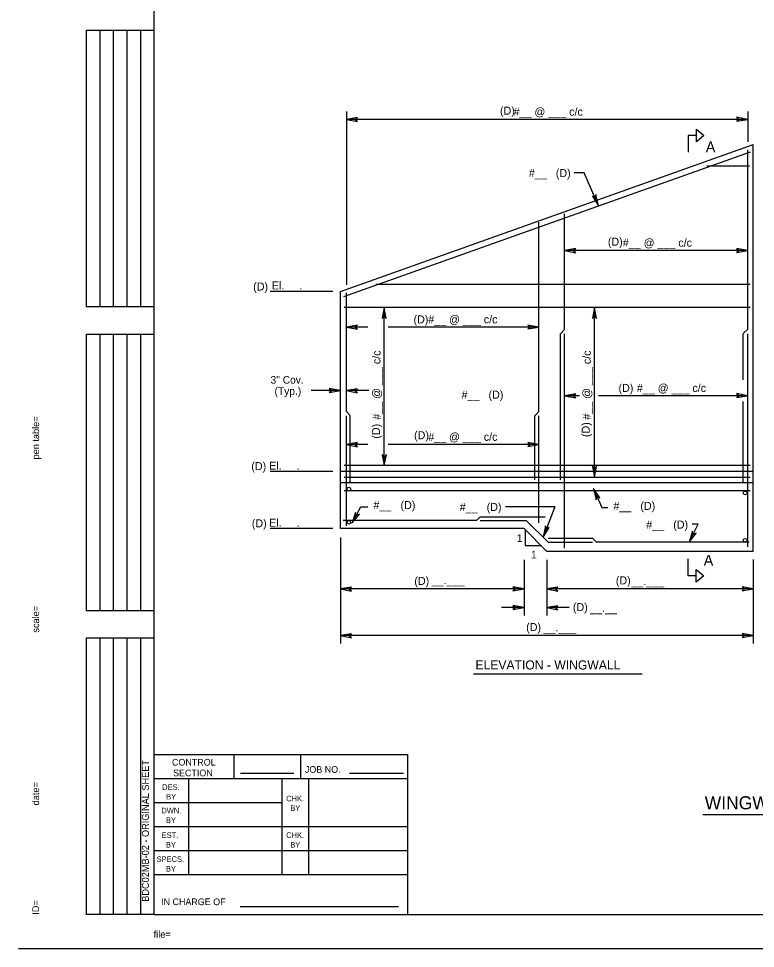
# Model space of a CAD drawing. Extents: x 499999.87 to 500002.82, y 499999.96 to 500001.79.
# Drawn here: x 499999.866 to 500000.772, y 499999.958 to 500001.101 of the extents above; entities that cross this region are included whole.
import ezdxf

# ---------------------------------------------------------------- set-up
doc = ezdxf.new("R2010")
doc.units = 0
for name, color, linetype in [('1', 7, 'Continuous'), ('2', 7, 'Continuous'), ('39', 7, 'Continuous')]:
    doc.layers.add(name, color=color, linetype=linetype)

msp = doc.modelspace()

# ---------------------------------------------------------------- linework, layer by layer
at = {"layer": '1'}
for p, q in [((500000.0331, 500000), (500000.0331, 500001.75)), ((499999.9501, 500000.747), (499999.9501, 500001.0873)), ((499999.9501, 500001.0873), (500000.0331, 500001.0873)), ((499999.9669, 500000.747), (499999.9669, 500001.0873)), ((499999.9833, 500000.747), (499999.9833, 500001.0873)), ((500000, 500000.747), (500000, 500001.0873)), ((500000.0167, 500000.747), (500000.0167, 500001.0873)), ((500000.2694, 500000.9872), (500000.2694, 500000.774)), ((500000.7628, 500000.9872), (500000.7628, 500000.9498)), ((500000.0331, 500000.747), (499999.9501, 500000.747)), ((499999.9501, 500000.3734), (499999.9501, 500000.7136)), ((499999.9501, 500000.7136), (500000.0331, 500000.7136)), ((499999.9669, 500000.3734), (499999.9669, 500000.7136)), ((499999.9833, 500000.3734), (499999.9833, 500000.7136)), ((500000, 500000.3734), (500000, 500000.7136)), ((500000.0167, 500000.3734), (500000.0167, 500000.7136)), ((500000.5259, 500000.5013), (500000.5112, 500000.4639)), ((500000.4892, 500000.4724), (500000.4892, 500000.4531)), ((500000.2621, 500000.4636), (500000.2621, 500000.333)), ((500000.4879, 500000.436), (500000.4879, 500000.3675)), ((500000.5157, 500000.436), (500000.5157, 500000.3675)), ((500000.7697, 500000.4364), (500000.7697, 500000.333)), ((500000.0331, 500000.3734), (499999.9501, 500000.3734)), ((499999.9501, 500000), (499999.9501, 500000.3402)), ((499999.9501, 500000.3402), (500000.0331, 500000.3402)), ((499999.9669, 500000), (499999.9669, 500000.3402)), ((499999.9833, 500000), (499999.9833, 500000.3402)), ((500000, 500000), (500000, 500000.3402)), ((500000.0167, 500000), (500000.0167, 500000.3402)), ((500000.0331, 500000), (499999.9501, 500000)), ((500000.0331, 500000), (500002.7831, 500000)), ((499999.8665, 499999.9583), (500002.8248, 499999.9583))]:
    msp.add_line(p, q, dxfattribs=at)
for points in [[(500000.2694, 500000.9774), (500000.2831, 500000.9747), (500000.2795, 500000.9774), (500000.2831, 500000.9797)], [(500000.7628, 500000.9774), (500000.749, 500000.98), (500000.7526, 500000.9774), (500000.749, 500000.9751)], [(500000.6998, 500000.9498), (500000.6998, 500000.9656), (500000.709, 500000.9577)], [(500000.5794, 500000.8714), (500000.5761, 500000.8852), (500000.5755, 500000.8806), (500000.5719, 500000.8832)], [(500000.5377, 500000.8163), (500000.5515, 500000.8136), (500000.5479, 500000.8163), (500000.5515, 500000.8186)], [(500000.7628, 500000.8163), (500000.749, 500000.8189), (500000.7526, 500000.8163), (500000.749, 500000.814)], [(500000.3159, 500000.7464), (500000.3133, 500000.7326), (500000.3159, 500000.7362), (500000.3182, 500000.7326)], [(500000.5745, 500000.7464), (500000.5719, 500000.7326), (500000.5745, 500000.7362), (500000.5768, 500000.7326)], [(500000.2694, 500000.7221), (500000.2831, 500000.7195), (500000.2795, 500000.7221), (500000.2831, 500000.7244)], [(500000.5062, 500000.7221), (500000.4925, 500000.7247), (500000.4961, 500000.7221), (500000.4925, 500000.7198)], [(500000.5062, 500000.7221), (500000.4925, 500000.7247), (500000.4961, 500000.7221), (500000.4925, 500000.7198)], [(500000.2621, 500000.644), (500000.2484, 500000.6467), (500000.252, 500000.644), (500000.2484, 500000.6417)], [(500000.2694, 500000.644), (500000.2831, 500000.6414), (500000.2795, 500000.644), (500000.2831, 500000.6463)], [(500000.5377, 500000.6378), (500000.5515, 500000.6352), (500000.5479, 500000.6378), (500000.5515, 500000.6401)], [(500000.7628, 500000.6378), (500000.749, 500000.6404), (500000.7526, 500000.6378), (500000.749, 500000.6355)], [(500000.2694, 500000.5889), (500000.269, 500000.5889), (500000.269, 500000.5889), (500000.269, 500000.5886)], [(500000.2694, 500000.5778), (500000.2831, 500000.5751), (500000.2795, 500000.5778), (500000.2831, 500000.5801)], [(500000.5062, 500000.5778), (500000.4925, 500000.5804), (500000.4961, 500000.5778), (500000.4925, 500000.5755)], [(500000.3159, 500000.5518), (500000.3186, 500000.5656), (500000.3159, 500000.562), (500000.3136, 500000.5656)], [(500000.5745, 500000.5374), (500000.5771, 500000.5512), (500000.5745, 500000.5476), (500000.5722, 500000.5512)], [(500000.5732, 500000.5236), (500000.5764, 500000.5098), (500000.5774, 500000.5144), (500000.581, 500000.5121)], [(500000.2766, 500000.4813), (500000.2854, 500000.4921), (500000.2812, 500000.4902), (500000.2808, 500000.4944)], [(500000.5112, 500000.4639), (500000.5187, 500000.4757), (500000.5151, 500000.4734), (500000.5141, 500000.4777)], [(500000.6909, 500000.4577), (500000.6995, 500000.4688), (500000.6955, 500000.4669), (500000.6949, 500000.4711)], [(500000.6995, 500000.4085), (500000.6995, 500000.4242), (500000.709, 500000.4163)], [(500000.2621, 500000.4003), (500000.2759, 500000.3976), (500000.2723, 500000.4003), (500000.2759, 500000.4026)], [(500000.4879, 500000.4003), (500000.4741, 500000.4029), (500000.4777, 500000.4003), (500000.4741, 500000.398)], [(500000.5157, 500000.4003), (500000.5295, 500000.3976), (500000.5259, 500000.4003), (500000.5295, 500000.4026)], [(500000.7697, 500000.4003), (500000.7559, 500000.4029), (500000.7595, 500000.4003), (500000.7559, 500000.398)], [(500000.4879, 500000.3773), (500000.4741, 500000.3799), (500000.4777, 500000.3773), (500000.4741, 500000.375)], [(500000.5157, 500000.3773), (500000.5295, 500000.3747), (500000.5259, 500000.3773), (500000.5295, 500000.3796)], [(500000.2621, 500000.3428), (500000.2759, 500000.3402), (500000.2723, 500000.3428), (500000.2759, 500000.3451)], [(500000.7697, 500000.3428), (500000.7559, 500000.3455), (500000.7595, 500000.3428), (500000.7559, 500000.3406)]]:
    msp.add_lwpolyline(points, close=True, dxfattribs=at)
for points in [[(500000.6998, 500000.9577), (500000.6896, 500000.9577), (500000.6896, 500000.937)], [(500000.6995, 500000.4163), (500000.6896, 500000.4163), (500000.6896, 500000.4373)]]:
    msp.add_lwpolyline(points, dxfattribs=at)
at = {"layer": '2'}
for p, q in [((500000.7628, 500000.9774), (500000.2694, 500000.9774)), ((500000.2621, 500000.7657), (500000.7697, 500000.9465)), ((500000.7697, 500000.4462), (500000.7697, 500000.9465)), ((500000.2664, 500000.7598), (500000.7661, 500000.9377)), ((500000.7628, 500000.7195), (500000.7628, 500000.94)), ((500000.7651, 500000.9199), (500000.7126, 500000.9199)), ((500000.5377, 500000.7195), (500000.5377, 500000.8612)), ((500000.5062, 500000.6184), (500000.5062, 500000.851)), ((500000.7628, 500000.8163), (500000.5377, 500000.8163)), ((500000.7657, 500000.7746), (500000.3058, 500000.7746)), ((500000.253, 500000.7657), (500000.1759, 500000.7657)), ((500000.2621, 500000.4744), (500000.2621, 500000.7657)), ((500000.2694, 500000.6184), (500000.2694, 500000.7641)), ((500000.7657, 500000.7464), (500000.2667, 500000.7464)), ((500000.3159, 500000.5518), (500000.3159, 500000.7464)), ((500000.5745, 500000.5374), (500000.5745, 500000.7464)), ((500000.2959, 500000.7221), (500000.2694, 500000.7221)), ((500000.5062, 500000.7221), (500000.3209, 500000.7221)), ((500000.5325, 500000.7139), (500000.5377, 500000.7192)), ((500000.7572, 500000.7142), (500000.7628, 500000.7195)), ((500000.5325, 500000.5344), (500000.5325, 500000.7139)), ((500000.5377, 500000.4505), (500000.5377, 500000.7139)), ((500000.7572, 500000.6572), (500000.7572, 500000.7139)), ((500000.7628, 500000.4521), (500000.7628, 500000.7139)), ((500000.2621, 500000.644), (500000.226, 500000.644)), ((500000.2969, 500000.644), (500000.2694, 500000.644)), ((500000.5561, 500000.6378), (500000.5377, 500000.6378)), ((500000.7628, 500000.6378), (500000.5794, 500000.6378)), ((500000.7572, 500000.5312), (500000.7572, 500000.6306)), ((500000.2743, 500000.6135), (500000.2694, 500000.6184)), ((500000.5013, 500000.6132), (500000.5062, 500000.6184)), ((500000.2694, 500000.4777), (500000.2694, 500000.6132)), ((500000.2743, 500000.5302), (500000.2743, 500000.6132)), ((500000.5013, 500000.5344), (500000.5013, 500000.6132)), ((500000.5062, 500000.4813), (500000.5062, 500000.6132)), ((500000.2959, 500000.5778), (500000.2694, 500000.5778)), ((500000.5062, 500000.5778), (500000.3209, 500000.5778)), ((500000.7657, 500000.5518), (500000.2667, 500000.5518)), ((500000.253, 500000.5446), (500000.1759, 500000.5446)), ((500000.7697, 500000.5446), (500000.2621, 500000.5446)), ((500000.7657, 500000.5374), (500000.2667, 500000.5374)), ((500000.7697, 500000.5308), (500000.2621, 500000.5308)), ((500000.5732, 500000.5236), (500000.5837, 500000.5003)), ((500000.7657, 500000.5207), (500000.2667, 500000.5207)), ((500000.2766, 500000.4813), (500000.2871, 500000.5013)), ((500000.2871, 500000.5013), (500000.2959, 500000.5013)), ((500000.5259, 500000.5013), (500000.4652, 500000.5013)), ((500000.5837, 500000.5003), (500000.5909, 500000.5003)), ((500000.4295, 500000.4843), (500000.4341, 500000.4888)), ((500000.4341, 500000.4888), (500000.5138, 500000.4888)), ((500000.4295, 500000.4843), (500000.2654, 500000.4843)), ((500000.4341, 500000.4843), (500000.4905, 500000.4843)), ((500000.5174, 500000.4577), (500000.4905, 500000.4843)), ((500000.6909, 500000.4577), (500000.7018, 500000.4797)), ((500000.7018, 500000.4797), (500000.6946, 500000.4797)), ((500000.253, 500000.4744), (500000.1759, 500000.4744)), ((500000.253, 500000.4744), (500000.1759, 500000.4744)), ((500000.4879, 500000.4744), (500000.2621, 500000.4744)), ((500000.5157, 500000.4462), (500000.4879, 500000.4744)), ((500000.5174, 500000.4626), (500000.5722, 500000.4626)), ((500000.5174, 500000.4577), (500000.5722, 500000.4577)), ((500000.5771, 500000.4577), (500000.5722, 500000.4626)), ((500000.7648, 500000.4577), (500000.5771, 500000.4577)), ((500000.5089, 500000.4531), (500000.4892, 500000.4531)), ((500000.7697, 500000.4462), (500000.5157, 500000.4462)), ((500000.4879, 500000.4003), (500000.2621, 500000.4003)), ((500000.7697, 500000.4003), (500000.5157, 500000.4003)), ((500000.4879, 500000.3773), (500000.4603, 500000.3773)), ((500000.5433, 500000.3773), (500000.5157, 500000.3773)), ((500000.7697, 500000.3428), (500000.2621, 500000.3428)), ((500000.6332, 500000.2953), (500000.4259, 500000.2953)), ((500001.1056, 500000.1224), (500000.7077, 500000.1224))]:
    msp.add_line(p, q, dxfattribs=at)
msp.add_lwpolyline([(500000.5794, 500000.8714), (500000.5617, 500000.9117), (500000.5495, 500000.9117)], dxfattribs=at)
for centre in [(500000.2726, 500000.5229), (500000.7597, 500000.5183), (500000.2726, 500000.4821), (500000.7597, 500000.4601)]:
    msp.add_circle(centre, 0.00226, dxfattribs=at)
at = {"layer": '39'}
for p, q in [((500000.0331, 500000.1969), (500000.3448, 500000.1969)), ((500000.0331, 500000), (500000.0331, 500000.1969)), ((500000.1316, 500000.1673), (500000.1316, 500000.1969)), ((500000.2136, 500000.1673), (500000.2136, 500000.1969)), ((500000.3448, 500000), (500000.3448, 500000.1969)), ((500000.1394, 500000.1739), (500000.2047, 500000.1739)), ((500000.2733, 500000.1739), (500000.3396, 500000.1739)), ((500000.0331, 500000.1673), (500000.3448, 500000.1673)), ((500000.0758, 500000.0492), (500000.0758, 500000.1673)), ((500000.1906, 500000.0492), (500000.1906, 500000.1673)), ((500000.2234, 500000.0492), (500000.2234, 500000.1673)), ((500000.0331, 500000.1378), (500000.1906, 500000.1378)), ((500000.0331, 500000.1083), (500000.3448, 500000.1083)), ((500000.0331, 500000.0787), (500000.3448, 500000.0787)), ((500000.0331, 500000.0492), (500000.3448, 500000.0492)), ((500000.1388, 500000.0098), (500000.3337, 500000.0098)), ((500000.0331, 500000), (500000.3448, 500000))]:
    msp.add_line(p, q, dxfattribs=at)

# ---------------------------------------------------------------- texts
at = {"layer": '1'}
for s, height, p in [('A', 0.0133, (500000.7113, 500000.937)), ('A', 0.0133, (500000.7087, 500000.4288)), ('CONTROL', 0.0082, (500000.0551, 500000.1831)), ('JOB NO.', 0.0082, (500000.2185, 500000.1742)), ('SECTION', 0.0082, (500000.0564, 500000.1699)), ('DES.', 0.00689, (500000.043, 500000.1532)), ('BY', 0.00689, (500000.0479, 500000.1414)), ('CHK.', 0.00689, (500000.1955, 500000.1391)), ('WINGWALL & FOOTING DETAILS', 0.016077, (500000.71, 500000.1293)), ('BY', 0.00689, (500000.2005, 500000.1273)), ('DWN.', 0.00689, (500000.042, 500000.1243)), ('BY', 0.00689, (500000.0476, 500000.1125)), ('EST.', 0.00689, (500000.0423, 500000.0942)), ('CHK.', 0.00689, (500000.1955, 500000.0942)), ('BY', 0.00689, (500000.0476, 500000.0823)), ('BY', 0.00689, (500000.2005, 500000.0823)), ('SPECS.', 0.00689, (500000.0361, 500000.0646)), ('BY', 0.00689, (500000.0476, 500000.0528)), ('IN CHARGE OF', 0.008203, (500000.0417, 500000.0115)), ('file=', 0.00843, (500000.0325, 499999.9715)), ('...................bob..................', 0.000122, (500000.0604, 499999.9715))]:
    msp.add_text(s, height=height, dxfattribs=at).set_placement(p)
for s, height, p in [('...................pentable..................', 0.000122, (499999.8917, 500000.6266)), ('pen table=', 0.00843, (499999.8917, 500000.5594)), ('......scale......', 0.000122, (499999.8917, 500000.3878)), ('scale=', 0.00843, (499999.8917, 500000.3465)), ('BDC02MB-02 - ORIGINAL SHEET', 0.008433, (500000.0266, 500000.0157)), ('.......time......', 0.000122, (499999.8917, 500000.1713)), ('date=', 0.00843, (499999.8917, 500000.1342)), ('............who............', 0.000122, (499999.8917, 500000.022)), ('ID=', 0.00843, (499999.8917, 499999.9997))]:
    msp.add_text(s, height=height, rotation=90, dxfattribs=at).set_placement(p)
at = {"layer": '2'}
for s, height, p in [('(D)', 0.00984, (500000.4583, 500000.9833)), ('#__ @ ___ c/c', 0.009843, (500000.4751, 500000.982)), ('#__', 0.00984, (500000.4938, 500000.9065)), ('(D)', 0.00984, (500000.5269, 500000.9065)), ('(D)', 0.00984, (500000.5909, 500000.8222)), ('#__ @ ___ c/c', 0.009843, (500000.6093, 500000.8209)), ('(D)', 0.00984, (500000.1549, 500000.7671)), ('El. __.___ ', 0.009843, (500000.1778, 500000.7684)), ('(D)', 0.00984, (500000.352, 500000.7267)), ('#__ @ ___ c/c', 0.009843, (500000.3701, 500000.7267)), ('3" Cov.', 0.0094, (500000.1762, 500000.6526)), ('(Typ.)', 0.0094, (500000.1811, 500000.6388)), ('(D)', 0.00984, (500000.604, 500000.6424)), ('#__ @ ___ c/c', 0.009843, (500000.6266, 500000.6424)), ('#__', 0.00984, (500000.4111, 500000.6342)), ('(D)', 0.00984, (500000.4442, 500000.6342)), ('(D)', 0.00984, (500000.3527, 500000.5843)), ('#__ @ ___ c/c', 0.009843, (500000.3701, 500000.5823)), ('(D)', 0.00984, (500000.1526, 500000.5463)), ('El. __.___ ', 0.009843, (500000.1745, 500000.5469)), ('#__', 0.00984, (500000.3028, 500000.4984)), ('(D)', 0.00984, (500000.336, 500000.4984)), ('#__', 0.00984, (500000.4088, 500000.4961)), ('(D)', 0.00984, (500000.4419, 500000.4961)), ('#__', 0.00984, (500000.5978, 500000.4974)), ('(D)', 0.00984, (500000.6309, 500000.4974)), ('(D)', 0.00984, (500000.1532, 500000.476)), ('El. __.___ ', 0.009843, (500000.1745, 500000.4767)), ('#__', 0.00984, (500000.6381, 500000.4744)), ('(D)', 0.00984, (500000.6713, 500000.4744)), ('1', 0.0094, (500000.479, 500000.458)), ('1', 0.0094, (500000.4964, 500000.4377)), ('(D)', 0.00984, (500000.353, 500000.4052)), ('__.___', 0.00984, (500000.3743, 500000.4062)), ('(D)', 0.00984, (500000.6007, 500000.4058)), ('__.___', 0.00984, (500000.6198, 500000.4049)), ('(D)', 0.00984, (500000.5479, 500000.373)), ('__.__', 0.00984, (500000.5692, 500000.372)), ('(D)', 0.00984, (500000.4905, 500000.3484)), ('__.___', 0.00984, (500000.5118, 500000.3481)), ('ELEVATION - WINGWALL', 0.011156, (500000.4281, 500000.3012))]:
    msp.add_text(s, height=height, dxfattribs=at).set_placement(p)
for s, height, p in [('#__ @ ___ c/c', 0.009843, (500000.3114, 500000.6083)), ('#__ @ ___ c/c', 0.009843, (500000.5699, 500000.6083)), ('(D)', 0.00984, (500000.3107, 500000.585)), ('(D)', 0.00984, (500000.5686, 500000.5869))]:
    msp.add_text(s, height=height, rotation=90, dxfattribs=at).set_placement(p)

doc.saveas('drawing.dxf')
